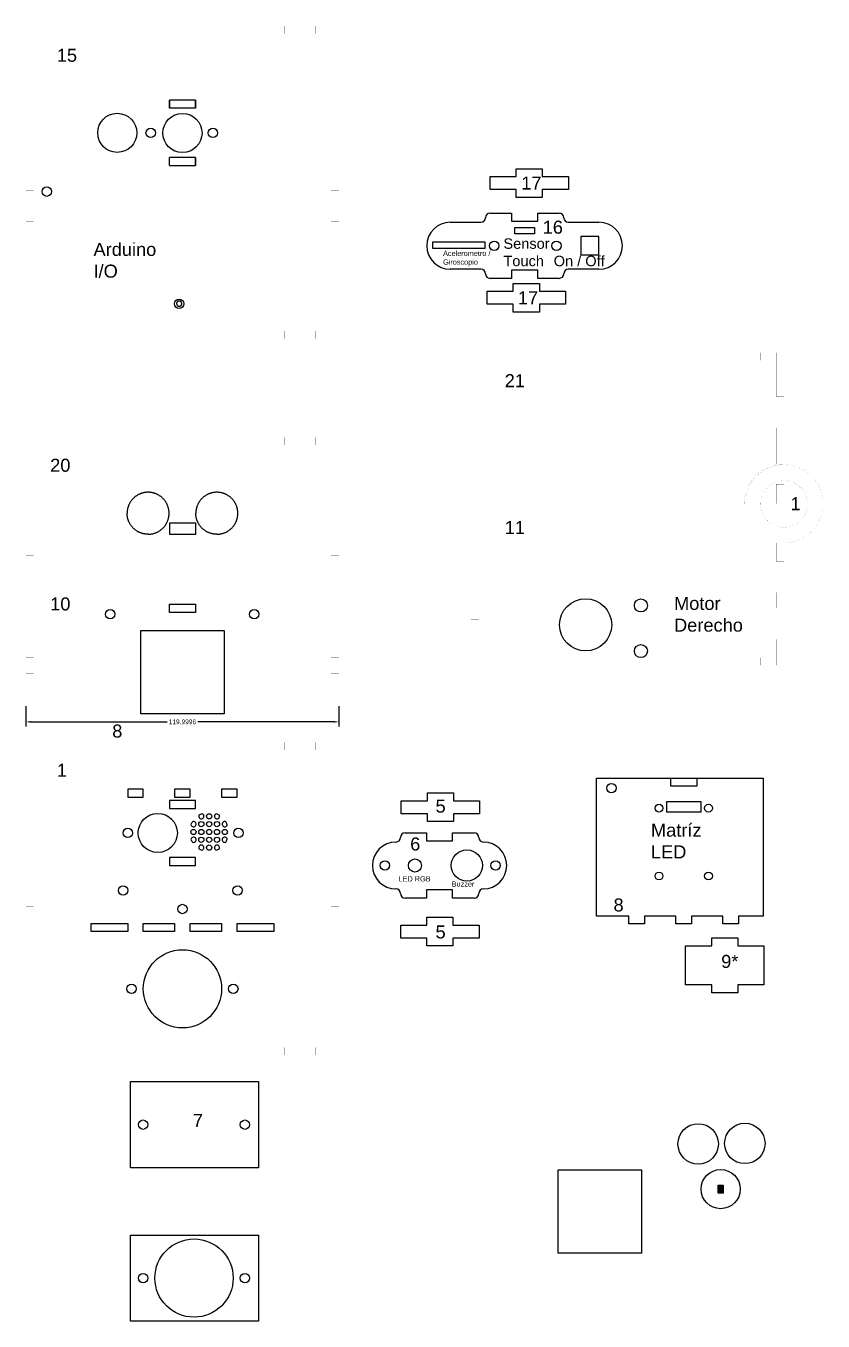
# Model space of a CAD drawing. Header units: inches. Extents: x -92 to 540, y -142 to 355.
# Drawn here: x 234.3 to 539.9, y -142 to 354.7 of the extents above; entities that cross this region are included whole.
import ezdxf

# ---------------------------------------------------------------- set-up
doc = ezdxf.new("R2010")
doc.units = ezdxf.units.IN
doc.header["$MEASUREMENT"] = 0
doc.layers.add('Make2D$visible$lines', color=7, linetype='Continuous', true_color=0x000000)
doc.styles.get("Standard").update_dxf_attribs({"font": 'Arial.ttf'})
doc.dimstyles.get("Standard").update_dxf_attribs({"dimtxt": 0.18, "dimasz": 0.18, "dimexe": 0.18, "dimexo": 0.0625, "dimgap": 0.09, "dimtad": 0, "dimtih": 1, "dimtoh": 1, "dimdec": 4, "dimzin": 0, "dimdsep": 46, "dimtxsty": 'Standard', "dimcen": 0.09, "dimadec": 0, "dimazin": 0, "dimtfac": 1, "dimtdec": 4, "dimtofl": 0, "dimtmove": 0, "dimatfit": 3, "dimfxl": 1, "dimtolj": 1, "dimtzin": 0, "dimarcsym": 0})

# ---------------------------------------------------------------- blocks, each defined once
blk = doc.blocks.new('*D20')
at = {"color": 0, "lineweight": -2, "transparency": 16777216}
for p, q in [((234.34, 93.86), (234.34, 86)), ((354.34, 93.86), (354.34, 86)), ((236.14, 87.8), (288.48, 87.8)), ((352.54, 87.8), (300.2, 87.8))]:
    blk.add_line(p, q, dxfattribs=at)
at = {"color": 0, "transparency": 16777216}
for points in [[(236.14, 88.1), (236.14, 87.5), (234.34, 87.8)], [(352.54, 88.1), (352.54, 87.5), (354.34, 87.8)]]:
    blk.add_solid(points, dxfattribs=at)
at = {"layer": 'Defpoints', "color": 0, "transparency": 16777216}
for p in [(234.34, 94.48), (354.34, 94.48), (354.34, 87.8)]:
    blk.add_point(p, dxfattribs=at)
at = {"color": 0, "transparency": 16777216, "insert": (294.34, 87.8), "char_height": 1.8, "attachment_point": 5}
blk.add_mtext('\\A1;119.9996', dxfattribs=at)

msp = doc.modelspace()

# ---------------------------------------------------------------- hatches: boundary and pattern name
h = msp.add_hatch()
h.set_pattern_fill('PLASTI', color=5)
h.paths.add_polyline_path([(501.66779, -89.914), (499.66779, -89.914), (499.66779, -92.914), (501.66779, -92.914)])
h = msp.add_hatch()
h.set_pattern_fill('HOUND', color=5)
h.paths.add_polyline_path([(501.66779, -89.914), (499.66779, -89.914), (499.66779, -92.914), (501.66779, -92.914)])

# ---------------------------------------------------------------- linework, layer by layer
at = {"color": 0}
for p, q in [((299.34345, 323.11305), (289.34345, 323.11305)), ((299.34345, 304.31305), (289.34345, 304.31305)), ((289.34345, 301.21305), (299.34345, 301.21305))]:
    msp.add_line(p, q, dxfattribs=at)
at = {"color": 0, "const_width": 0.01764}
for points in [[(237.34385, 351.71919), (243.34375, 351.71919), (243.34375, 354.71819), (255.34365, 354.71819), (255.34365, 351.71919), (261.34375, 351.71919), (261.34375, 354.71819), (273.34385, 354.71819), (273.34385, 351.71919), (279.34355, 351.71919), (279.34355, 354.71819), (291.34365, 354.71819), (291.34365, 351.71919), (297.34365, 351.71919), (297.34365, 354.71819), (309.34335, 354.71819), (309.34335, 351.71919), (315.34345, 351.71919), (315.34345, 354.71819), (327.34345, 354.71819), (327.34345, 351.71919), (333.34345, 351.71919), (333.34345, 354.71819), (345.34345, 354.71819), (345.34345, 351.71919), (351.34345, 351.71919), (351.34345, 345.71819), (354.34345, 345.71819), (354.34345, 333.71719), (351.34345, 333.71719), (351.34345, 327.72019), (354.34345, 327.72019), (354.34345, 315.71819), (351.34345, 315.71819), (351.34345, 309.71819), (354.34345, 309.71819), (354.34345, 297.72019), (351.34345, 297.72019), (351.34345, 291.71919), (354.34345, 291.71919), (354.34345, 279.71719), (351.34345, 279.71719), (351.34345, 273.71719), (354.34345, 273.71719), (354.34345, 261.71919), (351.34345, 261.71919), (351.34345, 255.71819), (354.34345, 255.71819), (354.34345, 243.72019), (351.34345, 243.72019), (351.34345, 237.71919), (345.34345, 237.71919), (345.34345, 234.71719), (333.34345, 234.71719), (333.34345, 237.71919), (327.34345, 237.71919), (327.34345, 234.71719), (315.34345, 234.71719), (315.34345, 237.71919), (309.34335, 237.71919), (309.34335, 234.71719), (297.34365, 234.71719), (297.34365, 237.71919), (291.34365, 237.71919), (291.34365, 234.71719), (279.34355, 234.71719), (279.34355, 237.71919), (273.34385, 237.71919), (273.34385, 234.71719), (261.34375, 234.71719), (261.34375, 237.71919), (255.34365, 237.71919), (255.34365, 234.71719), (243.34375, 234.71719), (243.34375, 237.71919), (237.34385, 237.71919), (237.34385, 243.72019), (234.34385, 243.72019), (234.34385, 255.71819), (237.34385, 255.71819), (237.34385, 261.71919), (234.34385, 261.71919), (234.34385, 273.71719), (237.34385, 273.71719), (237.34385, 279.71719), (234.34385, 279.71719), (234.34385, 291.71919), (237.34385, 291.71919), (237.34385, 297.72019), (234.34385, 297.72019), (234.34385, 309.71819), (237.34385, 309.71819), (237.34385, 315.71819), (234.34385, 315.71819), (234.34385, 327.72019), (237.34385, 327.72019), (237.34385, 333.71719), (234.34385, 333.71719), (234.34385, 345.71819), (237.34385, 345.71819), (237.34385, 351.71919)], [(524.94637, 186.74167), (521.94637, 186.74167), (521.94637, 200.59067), (524.94637, 200.59067), (524.94637, 212.59267), (521.94637, 212.59267), (521.94637, 229.44167), (515.94637, 229.44167), (515.94637, 226.44167), (503.94637, 226.44167), (503.94637, 229.44167), (497.94637, 229.44167), (497.94637, 226.44167), (485.94637, 226.44167), (485.94637, 229.44167), (479.94627, 229.44167), (479.94627, 226.44167), (467.94657, 226.44167), (467.94657, 229.44167), (461.94657, 229.44167), (461.94657, 226.44167), (449.94647, 226.44167), (449.94647, 229.44167), (443.94677, 229.44167), (443.94677, 226.44167), (431.94667, 226.44167), (431.94667, 229.44167), (425.94657, 229.44167), (425.94657, 226.44167), (413.94667, 226.44167), (413.94667, 229.44167), (407.94677, 229.44167), (407.94677, 213.94167), (404.94677, 213.94167), (404.94677, 201.94167), (407.94677, 201.94167), (407.94677, 195.94167), (404.94677, 195.94167), (404.94677, 183.94167), (407.94677, 183.94167)], [(354.34325, 151.48428), (351.34325, 151.48428), (351.34325, 163.48228), (354.34325, 163.48228), (354.34325, 169.48328), (351.34325, 169.48328), (351.34325, 181.48528), (354.34325, 181.48528), (354.34325, 196.98228)], [(509.64637, 171.44167), (509.64637, 171.94267), (509.77637, 173.44367), (510.16737, 175.40167), (510.80937, 177.29367), (511.44537, 178.65867), (511.69637, 179.09067), (511.82237, 179.30867), (512.22737, 179.94567), (512.81037, 180.75967), (513.44437, 181.53167), (514.12737, 182.26067), (514.85637, 182.94367), (515.62837, 183.57767), (516.44237, 184.16067), (517.07937, 184.56567), (517.29637, 184.69167), (517.72937, 184.94167), (519.09337, 185.57867), (520.98537, 186.22067), (522.94437, 186.61067), (524.44437, 186.74167)], [(234.34365, 138.98228), (354.34325, 138.98228)], [(237.34365, -37.01972), (243.34355, -37.01972), (243.34355, -40.01872), (255.34345, -40.01872), (255.34345, -37.01972), (261.34355, -37.01972), (261.34355, -40.01872), (273.34365, -40.01872), (273.34365, -37.01972), (279.34335, -37.01972), (279.34335, -40.01872), (291.34345, -40.01872), (291.34345, -37.01972), (297.34345, -37.01972), (297.34345, -40.01872), (309.34315, -40.01872), (309.34315, -37.01972), (315.34325, -37.01972), (315.34325, -40.01872), (327.34325, -40.01872), (327.34325, -37.01972), (333.34325, -37.01972), (333.34325, -40.01872), (345.34325, -40.01872), (345.34325, -37.01972), (351.34325, -37.01972), (351.34325, -31.01972), (354.34325, -31.01972), (354.34325, -19.01772), (351.34325, -19.01772), (351.34325, -13.01672), (354.34325, -13.01672), (354.34325, -1.01872), (351.34325, -1.01872), (351.34325, 4.98128), (354.34325, 4.98128), (354.34325, 16.98328), (351.34325, 16.98328), (351.34325, 22.98028), (354.34325, 22.98028), (354.34325, 34.98128), (351.34325, 34.98128), (351.34325, 40.98228), (354.34325, 40.98228), (354.34325, 52.98028), (351.34325, 52.98028), (351.34325, 58.98128), (354.34325, 58.98128), (354.34325, 70.98228), (351.34325, 70.98228), (351.34325, 76.98028), (345.34325, 76.98028), (345.34325, 79.98228), (333.34325, 79.98228), (333.34325, 76.98028), (327.34325, 76.98028), (327.34325, 79.98228), (315.34325, 79.98228), (315.34325, 76.98028), (309.34315, 76.98028), (309.34315, 79.98228), (297.34345, 79.98228), (297.34345, 76.98028), (291.34345, 76.98028), (291.34345, 79.98228), (279.34335, 79.98228), (279.34335, 76.98028), (273.34365, 76.98028), (273.34365, 79.98228), (261.34355, 79.98228), (261.34355, 76.98028), (255.34345, 76.98028), (255.34345, 79.98228), (243.34355, 79.98228), (243.34355, 76.98028), (237.34365, 76.98028), (237.34365, 70.98228), (234.34365, 70.98228), (234.34365, 58.98128), (237.34365, 58.98128), (237.34365, 52.98028), (234.34365, 52.98028), (234.34365, 40.98228), (237.34365, 40.98228), (237.34365, 34.98128), (234.34365, 34.98128), (234.34365, 22.98028), (237.34365, 22.98028), (237.34365, 16.98328), (234.34365, 16.98328), (234.34365, 4.98128), (237.34365, 4.98128), (237.34365, -1.01872), (234.34365, -1.01872), (234.34365, -13.01672), (237.34365, -13.01672), (237.34365, -19.01772), (234.34365, -19.01772), (234.34365, -31.01972), (237.34365, -31.01972), (237.34365, -37.01972)]]:
    msp.add_lwpolyline(points, dxfattribs=at)
at = {"color": 0}
for points in [[(289.34345, 323.11305), (289.34345, 326.21305)], [(299.34345, 326.21305), (299.34345, 323.11305), (289.34345, 323.11305)], [(299.34345, 326.21305), (289.34345, 326.21305), (289.34345, 323.11305)], [(299.34345, 323.11305), (299.34345, 326.21305)], [(289.34345, 301.21305), (289.34345, 304.31305)], [(289.34345, 301.21305), (289.34345, 304.31305)], [(299.34345, 301.21305), (299.34345, 304.31305)], [(299.34345, 304.31305), (299.34345, 301.21305)], [(412.29032, 296.96064), (422.29032, 296.96064), (422.29032, 299.96064), (432.29032, 299.96064), (432.29032, 296.96064), (442.29032, 296.96064), (442.29032, 291.96064), (432.29032, 291.96064), (432.29032, 288.96064), (422.29032, 288.96064), (422.29032, 291.96064), (412.29032, 291.96064), (412.29032, 296.96064)], [(397.02134, 279.40634), (408.77134, 279.40634)], [(412.27134, 282.90634), (420.52134, 282.90634)], [(420.52134, 282.90634), (420.52134, 279.80634), (430.52134, 279.80634), (430.52134, 282.90634)], [(430.52134, 282.90634), (438.77134, 282.90634)], [(442.27134, 279.40634), (454.02134, 279.40634)], [(421.77134, 277.46971), (429.27134, 277.46971), (429.27134, 274.96971), (421.77134, 274.96971), (421.77134, 277.46971)], [(447.02134, 273.90634), (447.02134, 266.90634), (454.02134, 266.90634), (454.02134, 273.90634), (447.02134, 273.90634)], [(390.26906, 271.91435), (410.26906, 271.91435), (410.26906, 269.41435), (390.26906, 269.41435), (390.26906, 271.91435)], [(408.77134, 261.40634), (397.02134, 261.40634)], [(420.52134, 261.00634), (420.52134, 257.90634)], [(430.52134, 257.90634), (430.52134, 261.00634), (420.52134, 261.00634)], [(454.02134, 261.40634), (442.27134, 261.40634)], [(411.1618, 252.95884), (421.1618, 252.95884), (421.1618, 255.95884), (431.1618, 255.95884), (431.1618, 252.95884), (441.1618, 252.95884), (441.1618, 247.95884), (431.1618, 247.95884), (431.1618, 244.95884), (421.1618, 244.95884), (421.1618, 247.95884), (411.1618, 247.95884), (411.1618, 252.95884)], [(420.52134, 257.90634), (412.27134, 257.90634)], [(438.77134, 257.90634), (430.52134, 257.90634)], [(289.34345, 132.90362), (299.34345, 132.90362), (299.34345, 129.80362), (289.34345, 129.80362), (289.34345, 132.90362)], [(453.01432, 13.28575), (453.01432, 66.20709), (517.01432, 66.20559), (517.01432, 13.28725), (507.51412, 13.28725), (507.51412, 10.28525), (501.51402, 10.28525), (501.51402, 13.28725), (489.51432, 13.28425), (489.51432, 10.28525), (483.51432, 10.28525), (483.51432, 13.28425), (471.51422, 13.28725), (471.51422, 10.28525), (465.51452, 10.28525), (465.51452, 13.28425), (453.01432, 13.28575)], [(481.51432, 66.20559), (491.51432, 66.20559), (491.51432, 63.10559), (481.51432, 63.10559), (481.51432, 66.20559)], [(273.34365, 61.97378), (273.34365, 58.97478), (279.34335, 58.97478), (279.34335, 61.97678), (273.34365, 61.97828)], [(291.34345, 61.97378), (291.34345, 58.97478), (297.34315, 58.97478), (297.34315, 61.97678), (291.34345, 61.97828)], [(309.34315, 61.97678), (309.34315, 58.97778), (315.34285, 58.97778), (315.34285, 61.97978), (309.34315, 61.98128)], [(378.25389, 57.53242), (388.25389, 57.53242), (388.25389, 60.53242), (398.25389, 60.53242), (398.25389, 57.53242), (408.25389, 57.53242), (408.25389, 52.53242), (398.25389, 52.53242), (398.25389, 49.53242), (388.25389, 49.53242), (388.25389, 52.53242), (378.25389, 52.53242), (378.25389, 57.53242)], [(289.34345, 57.69046), (289.34345, 54.59046), (299.34345, 54.59046), (299.34345, 57.69046), (289.34345, 57.69046)], [(379.67488, 45.21893), (387.92488, 45.21893)], [(387.92488, 45.21893), (387.92488, 42.11893), (397.92488, 42.11893), (397.92488, 45.21893)], [(397.92488, 45.21893), (406.17488, 45.21893)], [(289.34345, 35.79046), (289.34345, 32.69046), (299.34345, 32.69046), (299.34345, 35.79046), (289.34345, 35.79046)], [(387.92488, 20.21893), (379.67488, 20.21893)], [(387.92488, 23.31893), (387.92488, 20.21893)], [(397.92488, 20.21893), (397.92488, 23.31893), (387.92488, 23.31893)], [(406.17488, 20.21893), (397.92488, 20.21893)], [(378.03417, 9.86413), (388.03417, 9.86413), (388.03417, 12.86413), (398.03417, 12.86413), (398.03417, 9.86413), (408.03417, 9.86413), (408.03417, 4.86413), (398.03417, 4.86413), (398.03417, 1.86413), (388.03417, 1.86413), (388.03417, 4.86413), (378.03417, 4.86413), (378.03417, 9.86413)], [(487.24363, 1.93899), (497.24363, 1.93899), (497.24363, 4.93799), (507.24363, 4.93799), (507.24333, 1.93899), (517.24333, 1.93899), (517.24363, -13.06101), (507.24363, -13.06101), (507.24363, -16.06101), (497.24363, -16.06101), (497.24363, -13.06101), (487.24363, -13.06101), (487.24363, 1.93899)]]:
    msp.add_lwpolyline(points, dxfattribs=at)
for points in [[(354.34325, 196.98228, 0.01764, 0.01764, 0), (345.34335, 196.98228, 0.01764, 0.01764, 0), (345.34335, 193.98428, 0.01764, 0.01764, 0), (333.34345, 193.98428, 0.01764, 0.01764, 0), (333.34345, 196.98228, 0.01764, 0.01764, 0), (327.34335, 196.98228, 0.01764, 0.01764, 0), (327.34335, 193.98428, 0.01764, 0.01764, 0), (315.34325, 193.98428, 0.01764, 0.01764, 0), (315.34325, 196.98228, 0.01764, 0.01764, 0), (309.34355, 196.98228, 0.01764, 0.01764, 0), (309.34355, 193.98428, 0.01764, 0.01764, 0), (297.34345, 193.98428, 0.01764, 0.01764, 0), (297.34345, 196.98228, 0.01764, 0.01764, 0), (291.34345, 196.98228, 0.01764, 0.01764, 0), (291.34345, 193.98428, 0.01764, 0.01764, 0), (279.34375, 193.98428, 0.01764, 0.01764, 0), (279.34375, 196.98228, 0.01764, 0.01764, 0), (273.34365, 196.98228, 0.01764, 0.01764, 0), (273.34365, 193.98428, 0.01764, 0.01764, 0), (261.34365, 193.98428, 0.01764, 0.01764, 0), (261.34365, 196.98228, 0.01764, 0.01764, 0), (255.34365, 196.98228, 0.01764, 0.01764, 0), (255.34365, 193.98428, 0.01764, 0.01764, 0), (243.34365, 193.98428, 0.01764, 0.01764, 0), (243.34365, 196.98228, 0.01764, 0.01764, 0), (234.34365, 196.98228, 0.01764, 0.01764, 0), (234.34365, 181.48528, 0.01764, 0.01764, 0), (237.34365, 181.48528, 0.01764, 0.01764, 0), (237.34365, 169.48328, 0.01764, 0.01764, 0), (234.34365, 169.48328, 0.01764, 0.01764, 0), (234.34365, 163.48228, 0.01764, 0.01764, 0), (237.34365, 163.48228, 0.01764, 0.01764, 0), (237.34365, 151.48428, 0.01764, 0.01764, 0), (234.34365, 151.48428, 0.01764, 0.01764, 0)], [(407.94677, 183.94167, 0.01764, 0.01764, 0), (407.94677, 156.94267, 0.01764, 0.01764, 0), (404.94677, 156.94267, 0.01764, 0.01764, 0), (404.94677, 144.94067, 0.01764, 0.01764, 0), (407.94677, 144.94067, 0.01764, 0.01764, 0), (407.94677, 138.94167, 0.01764, 0.01764, 0), (404.94677, 138.94167, 0.01764, 0.01764, 0), (404.94677, 126.94267, 0.01764, 0.01764, 0), (407.94677, 126.94267, 0.01764, 0.01764, 0), (407.94677, 109.44167, 0.01764, 0.01764, 0), (413.94667, 109.44167, 0.01764, 0.01764, 0), (413.94667, 112.44167, 0.01764, 0.01764, 0), (425.94657, 112.44167, 0.01764, 0.01764, 0), (425.94657, 109.44167, 0.01764, 0.01764, 0), (431.94667, 109.44167, 0.01764, 0.01764, 0), (431.94667, 112.44167, 0.01764, 0.01764, 0), (443.94677, 112.44167, 0.01764, 0.01764, 0), (443.94677, 109.44167, 0.01764, 0.01764, 0), (449.94647, 109.44167, 0.01764, 0.01764, 0), (449.94647, 112.44167, 0.01764, 0.01764, 0), (461.94657, 112.44167, 0.01764, 0.01764, 0), (461.94657, 109.44167, 0.01764, 0.01764, 0), (467.94657, 109.44167, 0.01764, 0.01764, 0), (467.94657, 112.44167, 0.01764, 0.01764, 0), (479.94627, 112.44167, 0.01764, 0.01764, 0), (479.94627, 109.44167, 0.01764, 0.01764, 0), (485.94637, 109.44167, 0.01764, 0.01764, 0), (485.94637, 112.44167, 0.01764, 0.01764, 0), (497.94637, 112.44167, 0.01764, 0.01764, 0), (497.94637, 109.44167, 0.01764, 0.01764, 0), (503.94637, 109.44167, 0.01764, 0.01764, 0), (503.94637, 112.44167, 0.01764, 0.01764, 0), (515.94637, 112.44167, 0.01764, 0.01764, 0), (515.94637, 109.44167, 0.01764, 0.01764, 0), (521.94637, 109.44167, 0.01764, 0.01764, 0), (521.94637, 119.44167, 0.01764, 0.01764, 0), (524.94637, 119.44167, 0.01764, 0.01764, 0), (524.94637, 131.44167, 0.01764, 0.01764, 0), (521.94637, 131.44167, 0.01764, 0.01764, 0), (521.94637, 137.44167, 0.01764, 0.01764, 0), (524.94637, 137.44167, 0.01764, 0.01764, 0), (524.94637, 149.44167, 0.01764, 0.01764, 0), (521.94637, 149.44167, 0.01764, 0.01764, 0), (521.94637, 156.44167, 0.01764, 0.01764, 0), (525.49737, 156.44167, 0.01764, 0.01764, 0), (527.15237, 156.60667, 0.01764, 0.01764, 0), (529.29937, 157.08867, 0.01764, 0.01764, 0), (531.35237, 157.87967, 0.01764, 0.01764, 0), (532.82037, 158.66367, 0.01764, 0.01764, 0), (533.27937, 158.96967, 0.01764, 0.01764, 0), (533.73637, 159.27667, 0.01764, 0.01764, 0), (535.02237, 160.33267, 0.01764, 0.01764, 0), (536.53937, 161.92667, 0.01764, 0.01764, 0), (537.80737, 163.72467, 0.01764, 0.01764, 0), (538.59337, 165.19267, 0.01764, 0.01764, 0), (538.80337, 165.70067, 0.01764, 0.01764, 0), (539.01437, 166.21067, 0.01764, 0.01764, 0), (539.49737, 167.80267, 0.01764, 0.01764, 0), (539.87337, 169.97167, 0.01764, 0.01764, 0), (539.92837, 172.17267, 0.01764, 0.01764, 0), (539.76537, 173.82767, 0.01764, 0.01764, 0), (539.65837, 174.36767, 0.01764, 0.01764, 0), (539.55037, 174.90967, 0.01764, 0.01764, 0), (539.06737, 176.50067, 0.01764, 0.01764, 0), (538.17437, 178.51267, 0.01764, 0.01764, 0), (536.99737, 180.37367, 0.01764, 0.01764, 0), (535.94137, 181.65867, 0.01764, 0.01764, 0), (535.55337, 182.04867, 0.01764, 0.01764, 0), (535.16137, 182.43867, 0.01764, 0.01764, 0), (533.87637, 183.49467, 0.01764, 0.01764, 0), (532.01737, 184.67067, 0.01764, 0.01764, 0), (530.00537, 185.56267, 0.01764, 0.01764, 0), (528.41337, 186.04667, 0.01764, 0.01764, 0), (527.87337, 186.15367, 0.01764, 0.01764, 0), (527.33137, 186.26167, 0.01764, 0.01764, 0), (525.67537, 186.42567, 0.01764, 0.01764, 0), (523.47437, 186.37067, 0.01764, 0.01764, 0), (521.30537, 185.99367, 0.01764, 0.01764, 0), (519.71437, 185.51067, 0.01764, 0.01764, 0), (519.20537, 185.29967, 0.01764, 0.01764, 0), (518.69537, 185.08867, 0.01764, 0.01764, 0), (517.22737, 184.30467, 0.01764, 0.01764, 0), (515.42937, 183.03667, 0.01764, 0.01764, 0), (513.83537, 181.51967, 0.01764, 0.01764, 0), (512.77937, 180.23367, 0.01764, 0.01764, 0), (512.47337, 179.77567, 0.01764, 0.01764, 0), (512.16637, 179.31767, 0.01764, 0.01764, 0), (511.38237, 177.84967, 0.01764, 0.01764, 0), (510.59137, 175.79667, 0.01764, 0.01764, 0), (510.10837, 173.64967, 0.01764, 0.01764, 0), (509.94637, 171.99467, 0.01764, 0.01764, 0), (509.94637, 171.44167, 0.01764, 0.01764, 0), (407.94677, 171.44167, 0.01764, 0.01764, 0)], [(515.94637, 171.76367, 0.01764, 0.01764, 0), (516.03737, 172.72667, 0.01764, 0.01764, 0), (516.31037, 173.97767, 0.01764, 0.01764, 0), (516.75837, 175.17767, 0.01764, 0.01764, 0), (517.20137, 176.03767, 0.01764, 0.01764, 0), (517.37537, 176.30767, 0.01764, 0.01764, 0), (517.46237, 176.44467, 0.01764, 0.01764, 0), (517.74337, 176.83867, 0.01764, 0.01764, 0), (518.14537, 177.33867, 0.01764, 0.01764, 0), (518.58437, 177.80667, 0.01764, 0.01764, 0), (519.05237, 178.24467, 0.01764, 0.01764, 0), (519.55137, 178.64667, 0.01764, 0.01764, 0), (520.07737, 179.01167, 0.01764, 0.01764, 0), (520.63037, 179.34067, 0.01764, 0.01764, 0), (521.06037, 179.56267, 0.01764, 0.01764, 0), (521.20737, 179.62867, 0.01764, 0.01764, 0), (521.49837, 179.76267, 0.01764, 0.01764, 0), (522.41337, 180.07967, 0.01764, 0.01764, 0), (523.66437, 180.35067, 0.01764, 0.01764, 0), (524.94237, 180.44167, 0.01764, 0.01764, 0), (525.90837, 180.39467, 0.01764, 0.01764, 0), (526.22637, 180.34967, 0.01764, 0.01764, 0), (526.38537, 180.32767, 0.01764, 0.01764, 0), (526.86137, 180.23567, 0.01764, 0.01764, 0), (527.48437, 180.07667, 0.01764, 0.01764, 0), (528.09237, 179.87467, 0.01764, 0.01764, 0), (528.68537, 179.62867, 0.01764, 0.01764, 0), (529.25737, 179.34267, 0.01764, 0.01764, 0), (529.80937, 179.01567, 0.01764, 0.01764, 0), (530.33737, 178.64867, 0.01764, 0.01764, 0), (530.71737, 178.35067, 0.01764, 0.01764, 0), (530.84037, 178.24467, 0.01764, 0.01764, 0), (530.96137, 178.13967, 0.01764, 0.01764, 0), (531.31137, 177.80467, 0.01764, 0.01764, 0), (531.74937, 177.33467, 0.01764, 0.01764, 0), (532.15237, 176.83467, 0.01764, 0.01764, 0), (532.51737, 176.30767, 0.01764, 0.01764, 0), (532.84437, 175.75767, 0.01764, 0.01764, 0), (533.13037, 175.18467, 0.01764, 0.01764, 0), (533.37737, 174.59067, 0.01764, 0.01764, 0), (533.53537, 174.13367, 0.01764, 0.01764, 0), (533.58137, 173.97767, 0.01764, 0.01764, 0), (533.67037, 173.67067, 0.01764, 0.01764, 0), (533.85437, 172.71967, 0.01764, 0.01764, 0), (533.94537, 171.44167, 0.01764, 0.01764, 0), (533.85437, 170.16467, 0.01764, 0.01764, 0), (533.67037, 169.21567, 0.01764, 0.01764, 0), (533.58137, 168.90667, 0.01764, 0.01764, 0), (533.53537, 168.75167, 0.01764, 0.01764, 0), (533.37737, 168.29467, 0.01764, 0.01764, 0), (533.13037, 167.70067, 0.01764, 0.01764, 0), (532.84437, 167.12767, 0.01764, 0.01764, 0), (532.51737, 166.57667, 0.01764, 0.01764, 0), (532.15237, 166.05067, 0.01764, 0.01764, 0), (531.74937, 165.55067, 0.01764, 0.01764, 0), (531.31137, 165.08067, 0.01764, 0.01764, 0), (530.96137, 164.74667, 0.01764, 0.01764, 0), (530.84037, 164.63967, 0.01764, 0.01764, 0), (530.71737, 164.53567, 0.01764, 0.01764, 0), (530.33737, 164.23667, 0.01764, 0.01764, 0), (529.80937, 163.86967, 0.01764, 0.01764, 0), (529.25737, 163.54167, 0.01764, 0.01764, 0), (528.68537, 163.25467, 0.01764, 0.01764, 0), (528.09237, 163.00967, 0.01764, 0.01764, 0), (527.48437, 162.80767, 0.01764, 0.01764, 0), (526.86137, 162.64867, 0.01764, 0.01764, 0), (526.38537, 162.55667, 0.01764, 0.01764, 0), (525.90837, 162.48767, 0.01764, 0.01764, 0), (524.94237, 162.44267, 0.01764, 0.01764, 0), (523.66437, 162.53467, 0.01764, 0.01764, 0), (522.41337, 162.80567, 0.01764, 0.01764, 0), (521.49837, 163.12267, 0.01764, 0.01764, 0), (521.20737, 163.25467, 0.01764, 0.01764, 0), (521.06037, 163.32267, 0.01764, 0.01764, 0), (520.63037, 163.54467, 0.01764, 0.01764, 0), (520.07737, 163.87267, 0.01764, 0.01764, 0), (519.55137, 164.23967, 0.01764, 0.01764, 0), (519.05237, 164.63967, 0.01764, 0.01764, 0), (518.58437, 165.07667, 0.01764, 0.01764, 0), (518.14537, 165.54567, 0.01764, 0.01764, 0), (517.74337, 166.04767, 0.01764, 0.01764, 0), (517.46237, 166.44167, 0.01764, 0.01764, 0), (517.20137, 166.84667, 0.01764, 0.01764, 0), (516.75837, 167.70667, 0.01764, 0.01764, 0), (516.31037, 168.90667, 0.01764, 0.01764, 0), (516.03737, 170.15967, 0.01764, 0.01764, 0), (515.94637, 171.12267, 0.01764, 0.01764, 0), (515.94637, 171.76367, 0, 0, 0)], [(524.94637, 178.96667, 0.01764, 0.01764, 0), (524.94637, 171.44167, 0.01764, 0.01764, 0), (521.94637, 171.44167, 0.01764, 0.01764, 0), (521.94637, 178.96667, 0.01764, 0.01764, 0), (524.94637, 178.96667, 0, 0, 0)], [(234.34365, 151.48428, 0.01764, 0.01764, 0), (234.34365, 124.48228, 0.01764, 0.01764, 0), (237.34365, 124.48228, 0.01764, 0.01764, 0), (237.34365, 112.48228, 0.01764, 0.01764, 0), (234.34365, 112.48228, 0.01764, 0.01764, 0), (234.34365, 106.48228, 0.01764, 0.01764, 0), (237.34365, 106.48228, 0.01764, 0.01764, 0), (237.34365, 94.48228, 0.01764, 0.01764, 0), (234.34365, 94.48228, 0.01764, 0.01764, 0), (234.34365, 76.98328, 0.01764, 0.01764, 0), (243.34355, 76.98328, 0, 0, 0)], [(345.34325, 76.98328, 0.01764, 0.01764, 0), (354.34325, 76.98328, 0.01764, 0.01764, 0), (354.34325, 94.48228, 0.01764, 0.01764, 0), (351.34325, 94.48228, 0.01764, 0.01764, 0), (351.34325, 106.48228, 0.01764, 0.01764, 0), (354.34325, 106.48228, 0.01764, 0.01764, 0), (354.34325, 112.48228, 0.01764, 0.01764, 0), (351.34325, 112.48228, 0.01764, 0.01764, 0), (351.34325, 124.48228, 0.01764, 0.01764, 0), (354.34325, 124.48228, 0.01764, 0.01764, 0), (354.34325, 151.48428, 0, 0, 0)], [(255.34345, 76.98328, 0.01764, 0.01764, 0), (261.34355, 76.98328, 0.01764, 0.01764, 0)], [(273.34365, 76.98328, 0.01764, 0.01764, 0), (279.34335, 76.98328, 0.01764, 0.01764, 0)], [(291.34345, 76.98328, 0.01764, 0.01764, 0), (297.34345, 76.98328, 0.01764, 0.01764, 0)], [(309.34315, 76.98328, 0.01764, 0.01764, 0), (315.34325, 76.98328, 0.01764, 0.01764, 0)], [(327.34325, 76.98328, 0.01764, 0.01764, 0), (333.34325, 76.98328, 0.01764, 0.01764, 0)]]:
    msp.add_lwpolyline(points, format="xyseb", dxfattribs=at)
for points in [[(299.49906, 164.06694), (289.41852, 164.06694), (289.41852, 159.8426), (299.49906, 159.8426)], [(274.47874, -50.18347), (323.47874, -50.18347), (323.47874, -83.18347), (274.47874, -83.18347)], [(274.47874, -109.02348), (323.47874, -109.02348), (323.47874, -142.02348), (274.47874, -142.02348)]]:
    msp.add_lwpolyline(points, close=True, dxfattribs=at)
for points in [[(278.34345, 122.90362), (310.34345, 122.90362), (310.34345, 90.90362), (278.34345, 90.90362), (278.34345, 122.90362)], [(480.01432, 57.20559), (493.01432, 57.20559), (493.01432, 53.20559), (480.01432, 53.20559), (480.01432, 57.20559)]]:
    msp.add_lwpolyline(points)
for points in [[(259.34365, 10.40779), (273.34365, 10.40779), (273.34365, 7.40879), (259.34365, 7.40879)], [(279.34335, 10.40779), (291.34345, 10.40779), (291.34345, 7.40879), (279.34335, 7.40879)], [(297.34345, 10.40779), (309.34315, 10.40779), (309.34315, 7.40879), (297.34345, 7.40879)], [(315.34325, 10.40779), (329.34323, 10.40779), (329.34323, 7.40879), (315.34325, 7.40879)]]:
    msp.add_lwpolyline(points, close=True)
at = {"color": 4}
msp.add_lwpolyline([(438.36591, -83.96453), (470.36591, -83.96453), (470.36591, -115.96453), (438.36591, -115.96453), (438.36591, -83.96453)], dxfattribs=at)
at = {"color": 5}
msp.add_lwpolyline([(499.66779, -89.914), (501.66779, -89.914), (501.66779, -92.914), (499.66779, -92.914), (499.66779, -89.914)], dxfattribs=at)
at = {"color": 0, "linetype": 'ByBlock'}
for centre in [(269.34345, 313.71305), (294.34345, 313.64968), (294.34345, 313.64968), (284.89394, 45.19046)]:
    msp.add_circle(centre, 7.5, dxfattribs=at)
at = {"color": 0}
for centre, radius in [((282.16606, 313.71305), 1.8), ((282.16606, 313.71305), 1.8), ((306.0042, 313.71305), 1.8), ((306.0042, 313.71305), 1.8), ((242.30559, 291.16145), 1.8), ((413.86059, 270.40634), 1.8), ((437.69873, 270.40634), 1.8), ((293.06644, 248.16281), 1.8), ((266.64345, 129.0803), 1.8), ((321.84345, 129.0803), 1.8), ((458.81432, 62.38227), 1.8), ((273.35844, 45.19046), 1.8), ((315.79037, 45.19046), 1.8), ((383.47538, 32.71893), 2.5), ((403.38131, 32.71893), 6), ((371.93987, 32.71893), 1.8), ((414.3718, 32.71893), 1.8), ((271.58176, 23.1601), 1.8), ((315.49481, 23.1601), 1.8), ((294.34345, 16.03272), 1.8), ((274.84345, -14.56878), 1.8), ((313.84345, -14.56878), 1.8), ((279.27576, -66.68347), 1.8), ((318.27576, -66.68347), 1.8), ((279.27576, -125.52348), 1.8), ((318.27576, -125.52348), 1.8)]:
    msp.add_circle(centre, radius, dxfattribs=at)
for centre, radius in [((448.89672, 125.01891), 10), ((470.09852, 132.44167), 2.5), ((470.09852, 114.94167), 2.5), ((477.01432, 54.70559), 1.5), ((496.01432, 54.70559), 1.5), ((304.57544, 51.57875), 1), ((298.57544, 45.57875), 1), ((301.57544, 48.57875), 1), ((301.57544, 45.57875), 1), ((304.57544, 48.57875), 1), ((304.57544, 45.57875), 1), ((307.57544, 48.57875), 1), ((307.57544, 45.57875), 1), ((310.57544, 45.57875), 1), ((301.57544, 42.57875), 1), ((304.57544, 42.57875), 1), ((304.57544, 39.57875), 1), ((307.57544, 42.57875), 1), ((477.01432, 28.70559), 1.5), ((496.01432, 28.70559), 1.5), ((294.34345, -14.56878), 15), ((298.77576, -125.52348), 15)]:
    msp.add_circle(centre, radius)
at = {"color": 4, "linetype": 'ByBlock'}
for centre, radius in [((492.04709, -74.08091), 7.75), ((509.93803, -73.88001), 7.75), ((500.66779, -91.414), 7.5)]:
    msp.add_circle(centre, radius, dxfattribs=at)
at = {"color": 0}
for centre, radius, start, end in [((397.02134, 270.40634), 9, 90, 270), ((408.77134, 281.15634), 1.75, 270, 360), ((412.27134, 281.15634), 1.75, 90, 180), ((438.77134, 281.15634), 1.75, 0, 90), ((442.27134, 281.15634), 1.75, 180, 270), ((454.02134, 270.40634), 9, 270, 90), ((408.77134, 259.65634), 1.75, 0, 90), ((412.27134, 259.65634), 1.75, 180, 270), ((438.77134, 259.65634), 1.75, 270, 0), ((442.27134, 259.65634), 1.75, 90, 180), ((379.67488, 43.46893), 1.75, 90, 180), ((406.17488, 43.46893), 1.75, 0, 90), ((376.17488, 32.71893), 9, 90, 270), ((376.17488, 43.46893), 1.75, 270, 360), ((409.67488, 43.46893), 1.75, 180, 270), ((409.67488, 32.71893), 9, 270, 90), ((376.17488, 21.96893), 1.75, 0, 90), ((379.67488, 21.96893), 1.75, 180, 270), ((406.17488, 21.96893), 1.75, 270, 0), ((409.67488, 21.96893), 1.75, 90, 180)]:
    msp.add_arc(centre, radius, start, end, dxfattribs=at)
for centre, start, end in [((301.57544, 51.57875), 156.7478393, 76.3822631), ((307.57544, 51.57875), 103.6177369, 23.2521607), ((298.57544, 48.57875), 193.6177369, 113.2521607), ((310.57544, 48.57875), 66.7478393, 346.3822631), ((298.57544, 42.57875), 246.7478393, 166.3822631), ((301.57544, 39.57875), 283.6177369, 203.2521607), ((307.57544, 39.57875), 336.7478393, 256.3822631), ((310.57544, 42.57875), 13.6177369, 293.2521607)]:
    msp.add_arc(centre, 1, start, end)
at = {"color": 0, "linetype": 'ByBlock'}
for start, end in [(111.6297701, 121.5003323), (58.4996677, 68.3702299), (148.4996677, 158.3702299), (21.6297701, 31.5003323), (201.6297701, 211.5003323), (328.4996677, 338.3702299), (238.4996677, 248.3702299), (291.6297701, 301.5003323)]:
    msp.add_arc((304.57544, 45.57875), 7.5, start, end, dxfattribs=at)
at = {"layer": 'Make2D$visible$lines'}
for points in [[(294.09385, 248.21819), (294.0936, 248.24039), (294.09285, 248.26277), (294.09159, 248.28533), (294.0898, 248.30805), (294.08748, 248.33091), (294.0846, 248.35389), (294.08116, 248.37698), (294.07715, 248.40016), (294.07257, 248.4234), (294.06739, 248.4467), (294.06162, 248.47002), (294.05525, 248.49335), (294.04827, 248.51667), (294.04067, 248.53994), (294.03246, 248.56316), (294.02364, 248.58629), (294.01419, 248.60931), (294.00412, 248.6322), (293.99344, 248.65494), (293.98213, 248.67749), (293.97022, 248.69984), (293.95769, 248.72195), (293.94457, 248.74382), (293.93084, 248.7654), (293.91654, 248.78669), (293.90165, 248.80765), (293.8862, 248.82826), (293.8702, 248.84849), (293.85366, 248.86834), (293.8366, 248.88777), (293.81902, 248.90676), (293.80096, 248.9253), (293.78242, 248.94337), (293.76342, 248.96094), (293.74399, 248.97801), (293.72415, 248.99455), (293.70391, 249.01055), (293.6833, 249.026), (293.66234, 249.04088), (293.64106, 249.05519), (293.61947, 249.06891), (293.59761, 249.08204), (293.57549, 249.09456), (293.55314, 249.10648), (293.53059, 249.11778), (293.50786, 249.12847), (293.48497, 249.13854), (293.46194, 249.14798), (293.43881, 249.15681), (293.4156, 249.16502), (293.39232, 249.17261), (293.36901, 249.17959), (293.34568, 249.18597), (293.32235, 249.19174), (293.29906, 249.19691), (293.27581, 249.2015), (293.25263, 249.20551), (293.22954, 249.20895), (293.20656, 249.21182), (293.1837, 249.21415), (293.16099, 249.21594), (293.13843, 249.2172), (293.11604, 249.21795), (293.09385, 249.21819), (293.07165, 249.21795), (293.04927, 249.2172), (293.02671, 249.21594), (293.00399, 249.21415), (292.98114, 249.21182), (292.95815, 249.20895), (292.93506, 249.20551), (292.91189, 249.2015), (292.88864, 249.19691), (292.86534, 249.19174), (292.84202, 249.18597), (292.81869, 249.17959), (292.79538, 249.17261), (292.7721, 249.16502), (292.74888, 249.15681), (292.72575, 249.14798), (292.70273, 249.13854), (292.67984, 249.12847), (292.65711, 249.11778), (292.63455, 249.10648), (292.61221, 249.09456), (292.59009, 249.08204), (292.56822, 249.06891), (292.54664, 249.05519), (292.52536, 249.04088), (292.5044, 249.026), (292.48379, 249.01055), (292.46355, 248.99455), (292.44371, 248.97801), (292.42428, 248.96094), (292.40528, 248.94337), (292.38674, 248.9253), (292.36868, 248.90676), (292.3511, 248.88777), (292.33404, 248.86834), (292.3175, 248.84849), (292.30149, 248.82826), (292.28604, 248.80765), (292.27116, 248.78669), (292.25685, 248.7654), (292.24313, 248.74382), (292.23, 248.72195), (292.21748, 248.69984), (292.20556, 248.67749), (292.19426, 248.65494), (292.18358, 248.6322), (292.17351, 248.60931), (292.16406, 248.58629), (292.15523, 248.56316), (292.14702, 248.53994), (292.13943, 248.51667), (292.13245, 248.49335), (292.12608, 248.47002), (292.12031, 248.4467), (292.11513, 248.4234), (292.11054, 248.40016), (292.10654, 248.37698), (292.1031, 248.35389), (292.10022, 248.33091), (292.09789, 248.30805), (292.0961, 248.28533), (292.09484, 248.26277), (292.09409, 248.24039), (292.09385, 248.21819)], [(292.09385, 248.21819), (292.09409, 248.196), (292.09484, 248.17361), (292.0961, 248.15106), (292.09789, 248.12834), (292.10022, 248.10548), (292.1031, 248.0825), (292.10654, 248.05941), (292.11054, 248.03623), (292.11513, 248.01298), (292.12031, 247.98969), (292.12608, 247.96637), (292.13245, 247.94304), (292.13943, 247.91972), (292.14702, 247.89645), (292.15523, 247.87323), (292.16406, 247.8501), (292.17351, 247.82708), (292.18358, 247.80419), (292.19426, 247.78145), (292.20556, 247.7589), (292.21748, 247.73655), (292.23, 247.71443), (292.24313, 247.69257), (292.25685, 247.67098), (292.27116, 247.6497), (292.28604, 247.62874), (292.30149, 247.60813), (292.3175, 247.5879), (292.33404, 247.56805), (292.3511, 247.54862), (292.36868, 247.52963), (292.38674, 247.51109), (292.40528, 247.49302), (292.42428, 247.47545), (292.44371, 247.45838), (292.46355, 247.44184), (292.48379, 247.42584), (292.5044, 247.41039), (292.52536, 247.39551), (292.54664, 247.3812), (292.56822, 247.36748), (292.59009, 247.35435), (292.61221, 247.34183), (292.63455, 247.32991), (292.65711, 247.31861), (292.67984, 247.30792), (292.70273, 247.29785), (292.72575, 247.28841), (292.74888, 247.27958), (292.7721, 247.27137), (292.79538, 247.26378), (292.81869, 247.2568), (292.84202, 247.25042), (292.86534, 247.24465), (292.88864, 247.23948), (292.91189, 247.23489), (292.93506, 247.23088), (292.95815, 247.22744), (292.98114, 247.22457), (293.00399, 247.22224), (293.02671, 247.22045), (293.04927, 247.21919), (293.07165, 247.21844), (293.09385, 247.21819), (293.11604, 247.21844), (293.13843, 247.21919), (293.16099, 247.22045), (293.1837, 247.22224), (293.20656, 247.22457), (293.22954, 247.22744), (293.25263, 247.23088), (293.27581, 247.23489), (293.29906, 247.23948), (293.32235, 247.24465), (293.34568, 247.25042), (293.36901, 247.2568), (293.39232, 247.26378), (293.4156, 247.27137), (293.43881, 247.27958), (293.46194, 247.28841), (293.48497, 247.29785), (293.50786, 247.30792), (293.53059, 247.31861), (293.55314, 247.32991), (293.57549, 247.34183), (293.59761, 247.35435), (293.61947, 247.36748), (293.64106, 247.3812), (293.66234, 247.39551), (293.6833, 247.41039), (293.70391, 247.42584), (293.72415, 247.44184), (293.74399, 247.45838), (293.76342, 247.47545), (293.78242, 247.49302), (293.80096, 247.51109), (293.81902, 247.52963), (293.8366, 247.54862), (293.85366, 247.56805), (293.8702, 247.5879), (293.8862, 247.60813), (293.90165, 247.62874), (293.91654, 247.6497), (293.93084, 247.67098), (293.94457, 247.69257), (293.95769, 247.71443), (293.97022, 247.73655), (293.98213, 247.7589), (293.99344, 247.78145), (294.00412, 247.80419), (294.01419, 247.82708), (294.02364, 247.8501), (294.03246, 247.87323), (294.04067, 247.89645), (294.04827, 247.91972), (294.05525, 247.94304), (294.06162, 247.96637), (294.06739, 247.98969), (294.07257, 248.01298), (294.07715, 248.03623), (294.08116, 248.05941), (294.0846, 248.0825), (294.08748, 248.10548), (294.0898, 248.12834), (294.09159, 248.15106), (294.09285, 248.17361), (294.0936, 248.196), (294.09385, 248.21819)]]:
    msp.add_lwpolyline(points, dxfattribs=at)
at = {"layer": 'Make2D$visible$lines', "color": 0}
for points in [[(289.22442, 167.8036), (289.22243, 167.98228), (289.21641, 168.16247), (289.20625, 168.34406), (289.19185, 168.52693), (289.17312, 168.71094), (289.14996, 168.89595), (289.12229, 169.08182), (289.09003, 169.2684), (289.0531, 169.45554), (289.01144, 169.64307), (288.96498, 169.83082), (288.91368, 170.01862), (288.85748, 170.2063), (288.79636, 170.39368), (288.73028, 170.58056), (288.65921, 170.76676), (288.58316, 170.95209), (288.50212, 171.13636), (288.41609, 171.31937), (288.3251, 171.50092), (288.22918, 171.68082), (288.12836, 171.85887), (288.02269, 172.03487), (287.91223, 172.20864), (287.79706, 172.37997), (287.67724, 172.54868), (287.55288, 172.71459), (287.42406, 172.8775), (287.29091, 173.03725), (287.15353, 173.19366), (287.01206, 173.34657), (286.86663, 173.49581), (286.71738, 173.64124), (286.56448, 173.78271), (286.40807, 173.92009), (286.24832, 174.05324), (286.0854, 174.18206), (285.9195, 174.30642), (285.75079, 174.42624), (285.57946, 174.54141), (285.40569, 174.65187), (285.22969, 174.75754), (285.05164, 174.85836), (284.87174, 174.95429), (284.69019, 175.04528), (284.50718, 175.1313), (284.32291, 175.21234), (284.13758, 175.2884), (283.95138, 175.35946), (283.76449, 175.42554), (283.57712, 175.48667), (283.38944, 175.54286), (283.20164, 175.59416), (283.01388, 175.64062), (282.82636, 175.68228), (282.63922, 175.71921), (282.45264, 175.75147), (282.26677, 175.77914), (282.08175, 175.8023), (281.89775, 175.82104), (281.71488, 175.83544), (281.53329, 175.8456), (281.3531, 175.85162), (281.17442, 175.8536), (280.99574, 175.85162), (280.81555, 175.8456), (280.63395, 175.83544), (280.45109, 175.82104), (280.26708, 175.8023), (280.08207, 175.77914), (279.8962, 175.75147), (279.70962, 175.71921), (279.52248, 175.68228), (279.33495, 175.64062), (279.1472, 175.59416), (278.95939, 175.54286), (278.77171, 175.48667), (278.58434, 175.42554), (278.39746, 175.35946), (278.21126, 175.2884), (278.02592, 175.21234), (277.84166, 175.1313), (277.65865, 175.04528), (277.4771, 174.95429), (277.2972, 174.85836), (277.11915, 174.75754), (276.94314, 174.65187), (276.76938, 174.54141), (276.59805, 174.42624), (276.42934, 174.30642), (276.26343, 174.18206), (276.10052, 174.05324), (275.94077, 173.92009), (275.78436, 173.78271), (275.63145, 173.64124), (275.48221, 173.49581), (275.33678, 173.34657), (275.19531, 173.19366), (275.05793, 173.03725), (274.92477, 172.8775), (274.79596, 172.71459), (274.6716, 172.54868), (274.55178, 172.37997), (274.4366, 172.20864), (274.32615, 172.03487), (274.22048, 171.85887), (274.11966, 171.68082), (274.02373, 171.50092), (273.93274, 171.31937), (273.84672, 171.13636), (273.76567, 170.95209), (273.68962, 170.76676), (273.61856, 170.58056), (273.55248, 170.39368), (273.49135, 170.2063), (273.43516, 170.01862), (273.38385, 169.83082), (273.3374, 169.64307), (273.29574, 169.45554), (273.25881, 169.2684), (273.22655, 169.08182), (273.19888, 168.89595), (273.17572, 168.71094), (273.15698, 168.52693), (273.14258, 168.34406), (273.13242, 168.16247), (273.1264, 167.98228), (273.12442, 167.8036)], [(315.57442, 167.8036), (315.57243, 167.98228), (315.56641, 168.16247), (315.55625, 168.34406), (315.54185, 168.52693), (315.52312, 168.71094), (315.49996, 168.89595), (315.47229, 169.08182), (315.44003, 169.2684), (315.4031, 169.45554), (315.36144, 169.64307), (315.31498, 169.83082), (315.26368, 170.01862), (315.20748, 170.2063), (315.14636, 170.39368), (315.08028, 170.58056), (315.00921, 170.76676), (314.93316, 170.95209), (314.85212, 171.13636), (314.76609, 171.31937), (314.6751, 171.50092), (314.57918, 171.68082), (314.47836, 171.85887), (314.37269, 172.03487), (314.26223, 172.20864), (314.14706, 172.37997), (314.02724, 172.54868), (313.90288, 172.71459), (313.77406, 172.8775), (313.64091, 173.03725), (313.50353, 173.19366), (313.36206, 173.34657), (313.21663, 173.49581), (313.06738, 173.64124), (312.91448, 173.78271), (312.75807, 173.92009), (312.59832, 174.05324), (312.4354, 174.18206), (312.2695, 174.30642), (312.10079, 174.42624), (311.92946, 174.54141), (311.75569, 174.65187), (311.57969, 174.75754), (311.40164, 174.85836), (311.22174, 174.95429), (311.04019, 175.04528), (310.85718, 175.1313), (310.67291, 175.21234), (310.48758, 175.2884), (310.30138, 175.35946), (310.11449, 175.42554), (309.92712, 175.48667), (309.73944, 175.54286), (309.55164, 175.59416), (309.36388, 175.64062), (309.17636, 175.68228), (308.98922, 175.71921), (308.80264, 175.75147), (308.61677, 175.77914), (308.43175, 175.8023), (308.24775, 175.82104), (308.06488, 175.83544), (307.88329, 175.8456), (307.7031, 175.85162), (307.52442, 175.8536), (307.34574, 175.85162), (307.16555, 175.8456), (306.98395, 175.83544), (306.80109, 175.82104), (306.61708, 175.8023), (306.43207, 175.77914), (306.2462, 175.75147), (306.05962, 175.71921), (305.87248, 175.68228), (305.68495, 175.64062), (305.4972, 175.59416), (305.30939, 175.54286), (305.12171, 175.48667), (304.93434, 175.42554), (304.74746, 175.35946), (304.56126, 175.2884), (304.37592, 175.21234), (304.19166, 175.1313), (304.00865, 175.04528), (303.8271, 174.95429), (303.6472, 174.85836), (303.46915, 174.75754), (303.29314, 174.65187), (303.11938, 174.54141), (302.94805, 174.42624), (302.77934, 174.30642), (302.61343, 174.18206), (302.45052, 174.05324), (302.29077, 173.92009), (302.13436, 173.78271), (301.98145, 173.64124), (301.83221, 173.49581), (301.68678, 173.34657), (301.54531, 173.19366), (301.40793, 173.03725), (301.27477, 172.8775), (301.14596, 172.71459), (301.0216, 172.54868), (300.90178, 172.37997), (300.7866, 172.20864), (300.67615, 172.03487), (300.57048, 171.85887), (300.46966, 171.68082), (300.37373, 171.50092), (300.28274, 171.31937), (300.19672, 171.13636), (300.11567, 170.95209), (300.03962, 170.76676), (299.96856, 170.58056), (299.90248, 170.39368), (299.84135, 170.2063), (299.78516, 170.01862), (299.73385, 169.83082), (299.6874, 169.64307), (299.64574, 169.45554), (299.60881, 169.2684), (299.57655, 169.08182), (299.54888, 168.89595), (299.52572, 168.71094), (299.50698, 168.52693), (299.49258, 168.34406), (299.48242, 168.16247), (299.4764, 167.98228), (299.47442, 167.8036)], [(281.17442, 159.7536), (280.99574, 159.75558), (280.81555, 159.7616), (280.63395, 159.77176), (280.45109, 159.78616), (280.26708, 159.8049), (280.08207, 159.82806), (279.8962, 159.85573), (279.70962, 159.88799), (279.52248, 159.92492), (279.33495, 159.96658), (279.1472, 160.01304), (278.95939, 160.06434), (278.77171, 160.12053), (278.58434, 160.18166), (278.39746, 160.24774), (278.21126, 160.3188), (278.02592, 160.39486), (277.84166, 160.4759), (277.65865, 160.56192), (277.4771, 160.65291), (277.2972, 160.74884), (277.11915, 160.84966), (276.94314, 160.95533), (276.76938, 161.06579), (276.59805, 161.18096), (276.42934, 161.30078), (276.26343, 161.42514), (276.10052, 161.55396), (275.94077, 161.68711), (275.78436, 161.82449), (275.63145, 161.96596), (275.48221, 162.11139), (275.33678, 162.26063), (275.19531, 162.41354), (275.05793, 162.56995), (274.92477, 162.7297), (274.79596, 162.89261), (274.6716, 163.05852), (274.55178, 163.22723), (274.4366, 163.39856), (274.32615, 163.57233), (274.22048, 163.74833), (274.11966, 163.92638), (274.02373, 164.10628), (273.93274, 164.28783), (273.84672, 164.47084), (273.76567, 164.65511), (273.68962, 164.84044), (273.61856, 165.02664), (273.55248, 165.21352), (273.49135, 165.4009), (273.43516, 165.58858), (273.38385, 165.77638), (273.3374, 165.96413), (273.29574, 166.15166), (273.25881, 166.3388), (273.22655, 166.52538), (273.19888, 166.71125), (273.17572, 166.89626), (273.15698, 167.08027), (273.14258, 167.26314), (273.13242, 167.44473), (273.1264, 167.62492), (273.12442, 167.8036)], [(281.17442, 159.7536), (281.3531, 159.75558), (281.53329, 159.7616), (281.71488, 159.77176), (281.89775, 159.78616), (282.08175, 159.8049), (282.26677, 159.82806), (282.45264, 159.85573), (282.63922, 159.88799), (282.82636, 159.92492), (283.01388, 159.96658), (283.20164, 160.01304), (283.38944, 160.06434), (283.57712, 160.12053), (283.76449, 160.18166), (283.95138, 160.24774), (284.13758, 160.3188), (284.32291, 160.39486), (284.50718, 160.4759), (284.69019, 160.56192), (284.87174, 160.65291), (285.05164, 160.74884), (285.22969, 160.84966), (285.40569, 160.95533), (285.57946, 161.06579), (285.75079, 161.18096), (285.9195, 161.30078), (286.0854, 161.42514), (286.24832, 161.55396), (286.40807, 161.68711), (286.56448, 161.82449), (286.71738, 161.96596), (286.86663, 162.11139), (287.01206, 162.26063), (287.15353, 162.41354), (287.29091, 162.56995), (287.42406, 162.7297), (287.55288, 162.89261), (287.67724, 163.05852), (287.79706, 163.22723), (287.91223, 163.39856), (288.02269, 163.57233), (288.12836, 163.74833), (288.22918, 163.92638), (288.3251, 164.10628), (288.41609, 164.28783), (288.50212, 164.47084), (288.58316, 164.65511), (288.65921, 164.84044), (288.73028, 165.02664), (288.79636, 165.21352), (288.85748, 165.4009), (288.91368, 165.58858), (288.96498, 165.77638), (289.01144, 165.96413), (289.0531, 166.15166), (289.09003, 166.3388), (289.12229, 166.52538), (289.14996, 166.71125), (289.17312, 166.89626), (289.19185, 167.08027), (289.20625, 167.26314), (289.21641, 167.44473), (289.22243, 167.62492), (289.22442, 167.8036)], [(307.52442, 159.7536), (307.34574, 159.75558), (307.16555, 159.7616), (306.98395, 159.77176), (306.80109, 159.78616), (306.61708, 159.8049), (306.43207, 159.82806), (306.2462, 159.85573), (306.05962, 159.88799), (305.87248, 159.92492), (305.68495, 159.96658), (305.4972, 160.01304), (305.30939, 160.06434), (305.12171, 160.12053), (304.93434, 160.18166), (304.74746, 160.24774), (304.56126, 160.3188), (304.37592, 160.39486), (304.19166, 160.4759), (304.00865, 160.56192), (303.8271, 160.65291), (303.6472, 160.74884), (303.46915, 160.84966), (303.29314, 160.95533), (303.11938, 161.06579), (302.94805, 161.18096), (302.77934, 161.30078), (302.61343, 161.42514), (302.45052, 161.55396), (302.29077, 161.68711), (302.13436, 161.82449), (301.98145, 161.96596), (301.83221, 162.11139), (301.68678, 162.26063), (301.54531, 162.41354), (301.40793, 162.56995), (301.27477, 162.7297), (301.14596, 162.89261), (301.0216, 163.05852), (300.90178, 163.22723), (300.7866, 163.39856), (300.67615, 163.57233), (300.57048, 163.74833), (300.46966, 163.92638), (300.37373, 164.10628), (300.28274, 164.28783), (300.19672, 164.47084), (300.11567, 164.65511), (300.03962, 164.84044), (299.96856, 165.02664), (299.90248, 165.21352), (299.84135, 165.4009), (299.78516, 165.58858), (299.73385, 165.77638), (299.6874, 165.96413), (299.64574, 166.15166), (299.60881, 166.3388), (299.57655, 166.52538), (299.54888, 166.71125), (299.52572, 166.89626), (299.50698, 167.08027), (299.49258, 167.26314), (299.48242, 167.44473), (299.4764, 167.62492), (299.47442, 167.8036)], [(307.52442, 159.7536), (307.7031, 159.75558), (307.88329, 159.7616), (308.06488, 159.77176), (308.24775, 159.78616), (308.43175, 159.8049), (308.61677, 159.82806), (308.80264, 159.85573), (308.98922, 159.88799), (309.17636, 159.92492), (309.36388, 159.96658), (309.55164, 160.01304), (309.73944, 160.06434), (309.92712, 160.12053), (310.11449, 160.18166), (310.30138, 160.24774), (310.48758, 160.3188), (310.67291, 160.39486), (310.85718, 160.4759), (311.04019, 160.56192), (311.22174, 160.65291), (311.40164, 160.74884), (311.57969, 160.84966), (311.75569, 160.95533), (311.92946, 161.06579), (312.10079, 161.18096), (312.2695, 161.30078), (312.4354, 161.42514), (312.59832, 161.55396), (312.75807, 161.68711), (312.91448, 161.82449), (313.06738, 161.96596), (313.21663, 162.11139), (313.36206, 162.26063), (313.50353, 162.41354), (313.64091, 162.56995), (313.77406, 162.7297), (313.90288, 162.89261), (314.02724, 163.05852), (314.14706, 163.22723), (314.26223, 163.39856), (314.37269, 163.57233), (314.47836, 163.74833), (314.57918, 163.92638), (314.6751, 164.10628), (314.76609, 164.28783), (314.85212, 164.47084), (314.93316, 164.65511), (315.00921, 164.84044), (315.08028, 165.02664), (315.14636, 165.21352), (315.20748, 165.4009), (315.26368, 165.58858), (315.31498, 165.77638), (315.36144, 165.96413), (315.4031, 166.15166), (315.44003, 166.3388), (315.47229, 166.52538), (315.49996, 166.71125), (315.52312, 166.89626), (315.54185, 167.08027), (315.55625, 167.26314), (315.56641, 167.44473), (315.57243, 167.62492), (315.57442, 167.8036)]]:
    msp.add_lwpolyline(points, dxfattribs=at)

# ---------------------------------------------------------------- texts
at = {"char_height": 5, "attachment_point": 1}
for s, heights, insert in [('{\\C5;15}', [0], (246.169, 345.95872)), ('{\\C5;17}', [0], (424.24336, 296.96064)), ('{\\C5;16}', [0], (432.44605, 280.04122)), ('{\\C5;17}', [0], (422.94693, 252.95884)), ('{\\C5;21}', [0], (417.87958, 221.15299)), ('{\\C5;20}', [0], (243.63448, 188.721)), ('{\\C5;1}', [0], (527.45929, 173.98405)), ('{\\C5;11}', [5], (417.87958, 164.85599)), ('{\\C5;10}', [0], (243.63448, 135.53098)), ('{\\C5;8}', [0], (267.42943, 86.78272)), ('{\\C5;1}', [0], (246.169, 71.74122)), ('{\\C5;5}', [0], (391.36797, 57.98404)), ('{\\C5;Matríz LED}', [0], (473.94741, 48.7719)), ('{\\C5;6}', [0], (381.64799, 43.47834)), ('{\\C5;8}', [0], (459.6003, 20.08469)), ('{\\C5;5}', [0], (391.36797, 9.72564)), ('{\\C5;9*}', [5.06821], (500.87868, -1.56769)), ('{\\C5;7}', [0], (298.34144, -62.58527))]:
    msp.add_mtext_dynamic_manual_height_columns(s, width=11.9156305, gutter_width=1, heights=heights, dxfattribs=dict(at, insert=insert))
at = {"color": 5}
for s, insert, char_height, attachment_point in [('Sensor Touch', (417.39538, 273.24504), 4, 1), ('Arduino I/O', (260.24687, 258.1027), 5, 7), ('{\\H4x;Acelerometro / Giroscopio}', (394.25277, 268.48321), 0.5, 1), ('{\\H4x;On / Off}', (436.6693, 266.56129), 1, 1), ('Motor Derecho', (482.80286, 135.73844), 5, 1), ('{\\H4x;LED RGB}', (377.20456, 28.60471), 0.5, 1), ('{\\H4x;Buzzer}', (397.56907, 26.60387), 0.5, 1)]:
    msp.add_mtext_dynamic_manual_height_columns(s, width=22.2199107, gutter_width=1, heights=[0], dxfattribs=dict(at, insert=insert, char_height=char_height, attachment_point=attachment_point))

# ---------------------------------------------------------------- dimensions: what is measured, and where the dimension line sits
dim = msp.add_linear_dim(base=(354.34325, 87.79639), p1=(234.34365, 94.48228), p2=(354.34325, 94.48228), dimstyle='Standard', override={"dimscale": 10})
dim.commit()
dim.dimension.update_dxf_attribs({"geometry": '*D20', "text_midpoint": (294.34345, 87.79639)})

doc.saveas('drawing.dxf')
